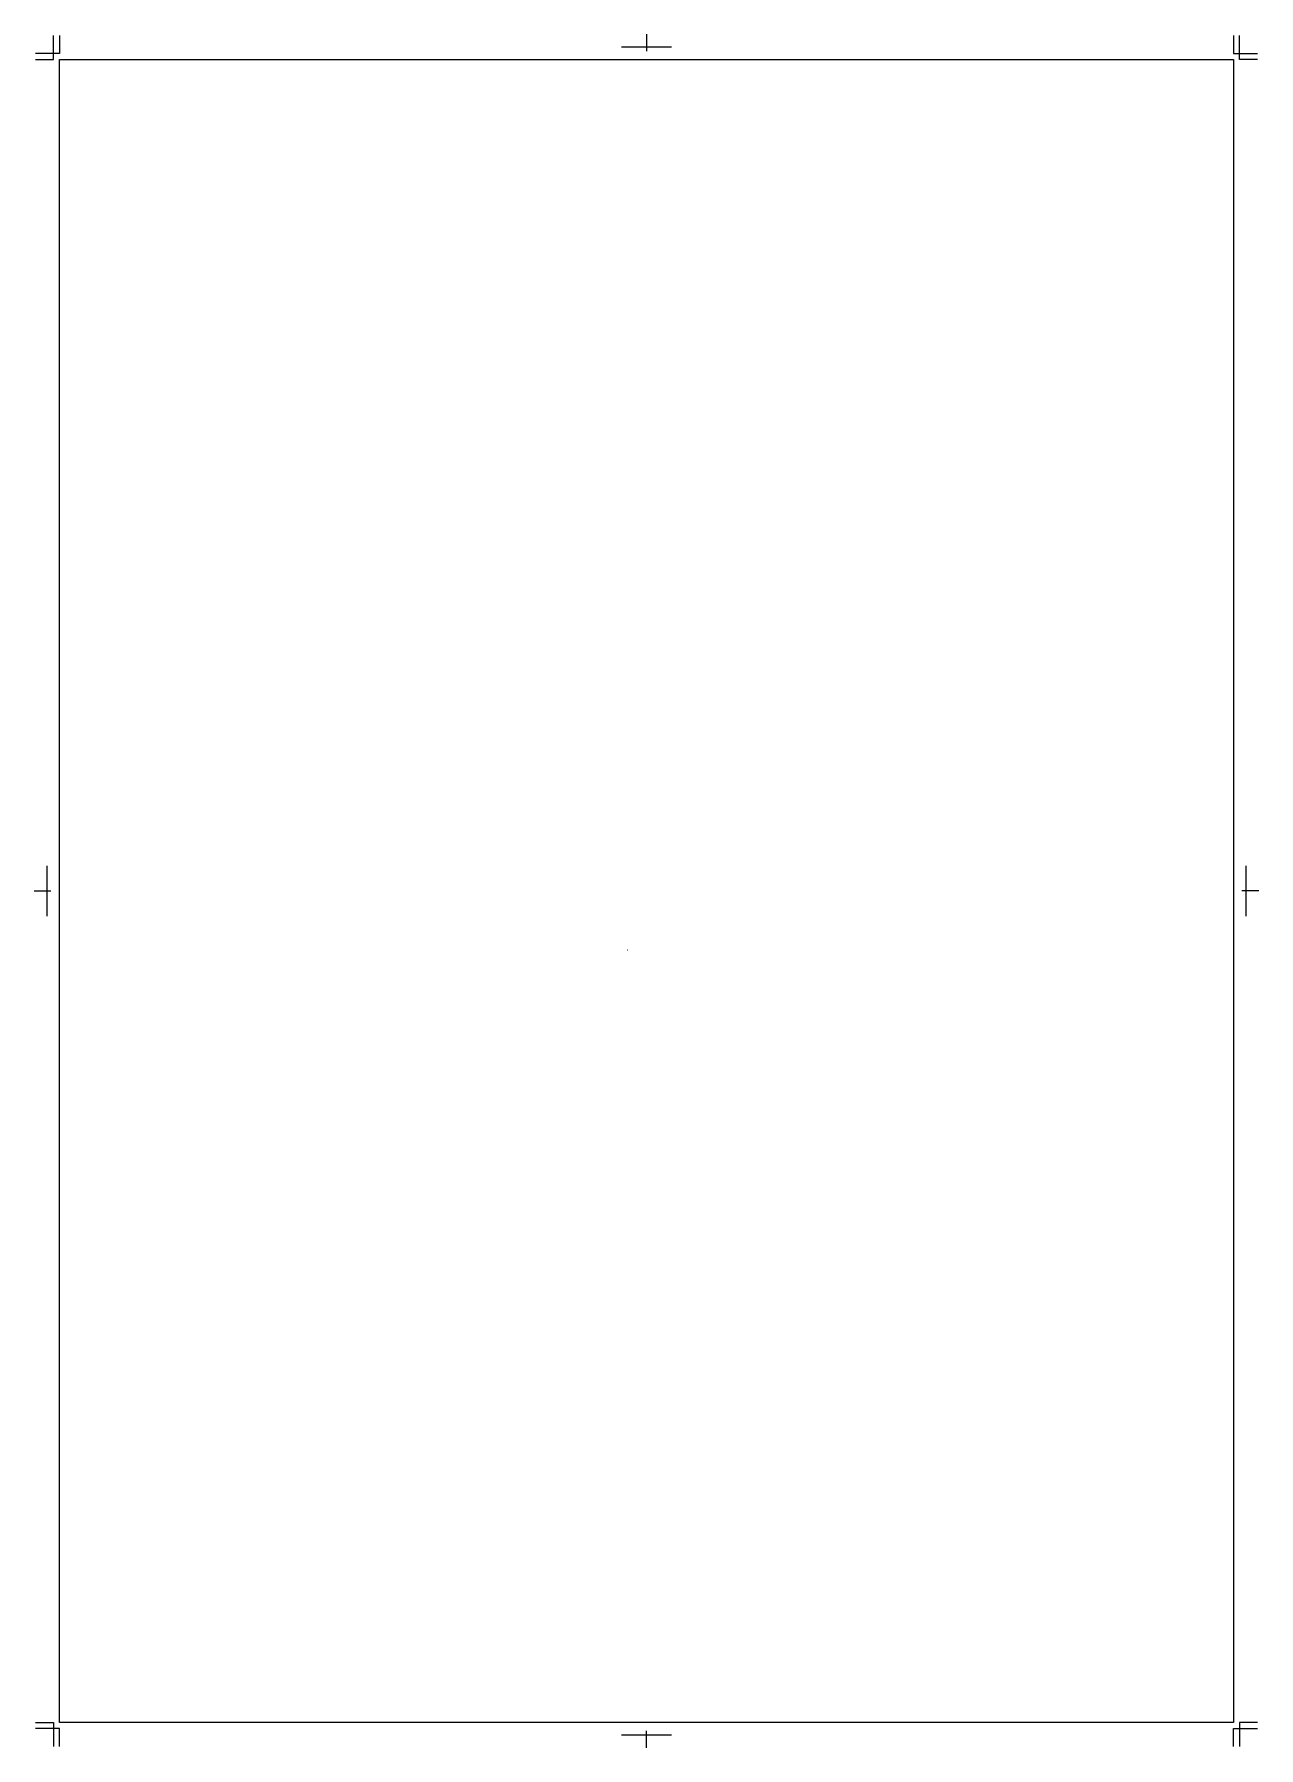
# Model space of a CAD drawing. Header units: inches. Extents: x -161 to 458, y -538 to 328.
import ezdxf

# ---------------------------------------------------------------- set-up
doc = ezdxf.new("R2010")
doc.units = ezdxf.units.IN
doc.header["$MEASUREMENT"] = 0
doc.layers.add('_U+30EC_U+30A4_U+30E4_U+30FC 1', color=7, linetype='Continuous')

# ---------------------------------------------------------------- blocks, each defined once
blk = doc.blocks.new('block 3')
at = {"layer": '_U+30EC_U+30A4_U+30E4_U+30FC 1', "color": 7, "lineweight": 9, "true_color": 0xffffff}
for points in [[(-160.5, -525.5), (-151.5, -525.5), (-151.5, -537.5)], [(-148.5, -537.5), (-148.5, -528.5), (-160.5, -528.5)]]:
    blk.add_lwpolyline(points, dxfattribs=at)
blk = doc.blocks.new('block 4')
at = {"layer": '_U+30EC_U+30A4_U+30E4_U+30FC 1', "color": 7, "lineweight": 9, "true_color": 0xffffff}
for points in [[(-160.5, 315.5), (-151.5, 315.5), (-151.5, 327.5)], [(-148.5, 327.5), (-148.5, 318.5), (-160.5, 318.5)]]:
    blk.add_lwpolyline(points, dxfattribs=at)
blk = doc.blocks.new('block 5')
at = {"layer": '_U+30EC_U+30A4_U+30E4_U+30FC 1', "color": 7, "lineweight": 9, "true_color": 0xffffff}
for points in [[(445.5, 327.5), (445.5, 318.5), (457.5, 318.5)], [(457.5, 315.5), (448.5, 315.5), (448.5, 327.5)]]:
    blk.add_lwpolyline(points, dxfattribs=at)
blk = doc.blocks.new('block 6')
at = {"layer": '_U+30EC_U+30A4_U+30E4_U+30FC 1', "color": 7, "lineweight": 9, "true_color": 0xffffff}
for points in [[(445.5, -537.5), (445.5, -528.5), (457.5, -528.5)], [(457.5, -525.5), (448.5, -525.5), (448.5, -537.5)]]:
    blk.add_lwpolyline(points, dxfattribs=at)
blk = doc.blocks.new('block 7')
at = {"layer": '_U+30EC_U+30A4_U+30E4_U+30FC 1', "color": 7, "lineweight": 9, "true_color": 0xffffff}
for points in [[(-154.85, -92.3), (-154.85, -117.7)], [(-161.2, -105), (-152.73, -105)]]:
    blk.add_lwpolyline(points, dxfattribs=at)
blk = doc.blocks.new('block 8')
at = {"layer": '_U+30EC_U+30A4_U+30E4_U+30FC 1', "color": 7, "lineweight": 9, "true_color": 0xffffff}
for points in [[(451.85, -117.7), (451.85, -92.3)], [(458.2, -105), (449.73, -105)]]:
    blk.add_lwpolyline(points, dxfattribs=at)
blk = doc.blocks.new('block 9')
at = {"layer": '_U+30EC_U+30A4_U+30E4_U+30FC 1', "color": 7, "lineweight": 9, "true_color": 0xffffff}
for points in [[(135.8, 321.85), (161.2, 321.85)], [(148.5, 328.2), (148.5, 319.73)]]:
    blk.add_lwpolyline(points, dxfattribs=at)
blk = doc.blocks.new('block 10')
at = {"layer": '_U+30EC_U+30A4_U+30E4_U+30FC 1', "color": 7, "lineweight": 9, "true_color": 0xffffff}
for points in [[(161.2, -531.85), (135.8, -531.85)], [(148.5, -538.2), (148.5, -529.73)]]:
    blk.add_lwpolyline(points, dxfattribs=at)
blk = doc.blocks.new('block 2')
at = {"layer": '_U+30EC_U+30A4_U+30E4_U+30FC 1'}
for name in ['block 4', 'block 9', 'block 5', 'block 7', 'block 8', 'block 3', 'block 6', 'block 10']:
    blk.add_blockref(name, (0, 0), dxfattribs=at)

msp = doc.modelspace()

# ---------------------------------------------------------------- linework, layer by layer
at = {"layer": '_U+30EC_U+30A4_U+30E4_U+30FC 1', "lineweight": 0}
msp.add_lwpolyline([(445.5, -525.5), (-148.5, -525.5), (-148.5, 315.5), (445.5, 315.5), (445.5, -525.5)], dxfattribs=at)
at = {"layer": '_U+30EC_U+30A4_U+30E4_U+30FC 1', "color": 179, "lineweight": 5, "true_color": 0x221814}
msp.add_open_spline([(138.64, -134.76), (138.72, -134.76), (138.8, -134.76), (138.88, -134.76)], degree=3, dxfattribs=at)

# ---------------------------------------------------------------- block references
at = {"layer": '_U+30EC_U+30A4_U+30E4_U+30FC 1'}
msp.add_blockref('block 2', (0, 0), dxfattribs=at)

doc.saveas('drawing.dxf')
